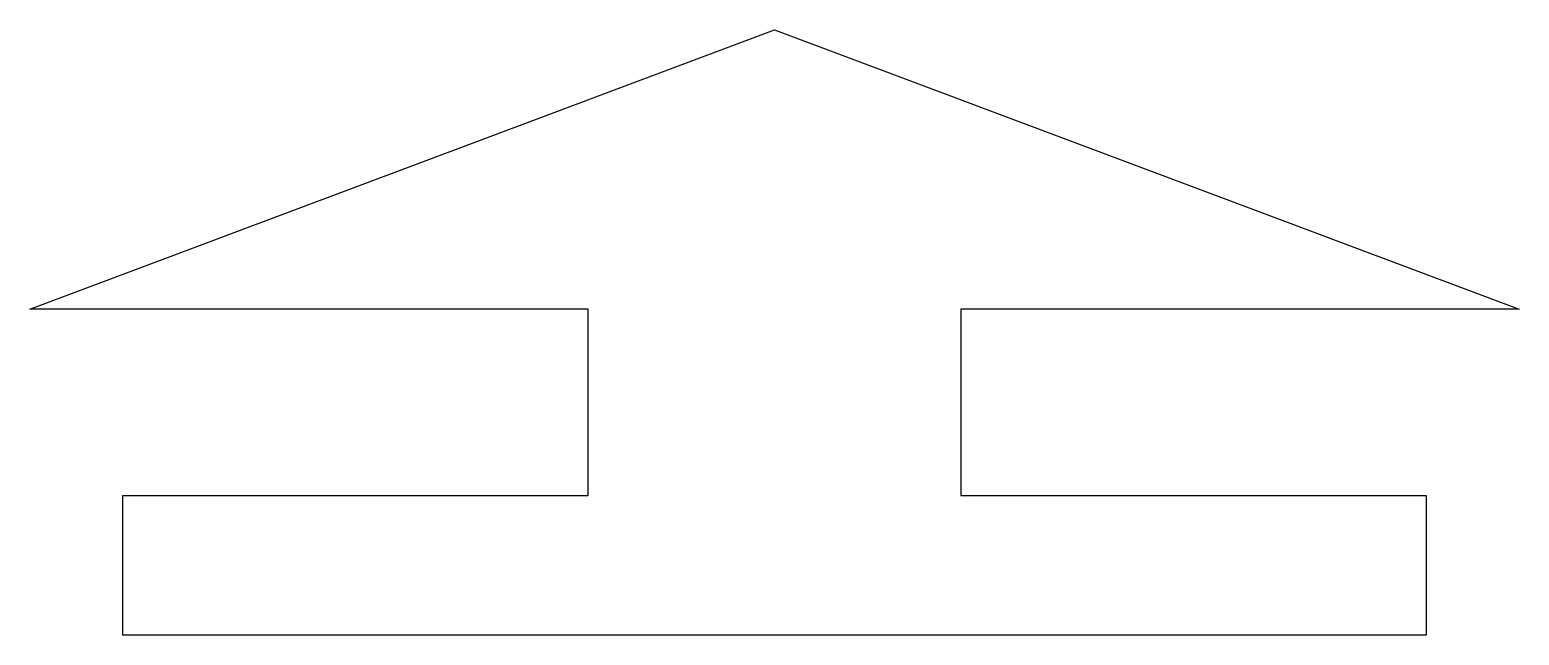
# Model space of a CAD drawing. Header units: millimetres. Extents: x -10 to 150, y -15 to 50.
import ezdxf

# ---------------------------------------------------------------- set-up
doc = ezdxf.new("R2010")
doc.units = ezdxf.units.MM

msp = doc.modelspace()

# ---------------------------------------------------------------- linework, layer by layer
for p, q in [((-10, 20), (70, 50)), ((70, 50), (150, 20)), ((50, 20), (-10, 20)), ((50, 0), (50, 20)), ((150, 20), (90, 20)), ((90, 20), (90, 0)), ((0, 0), (50, 0)), ((0, -15), (0, 0)), ((90, 0), (140, 0)), ((140, 0), (140, -15)), ((140, -15), (0, -15))]:
    msp.add_line(p, q)

doc.saveas('drawing.dxf')
